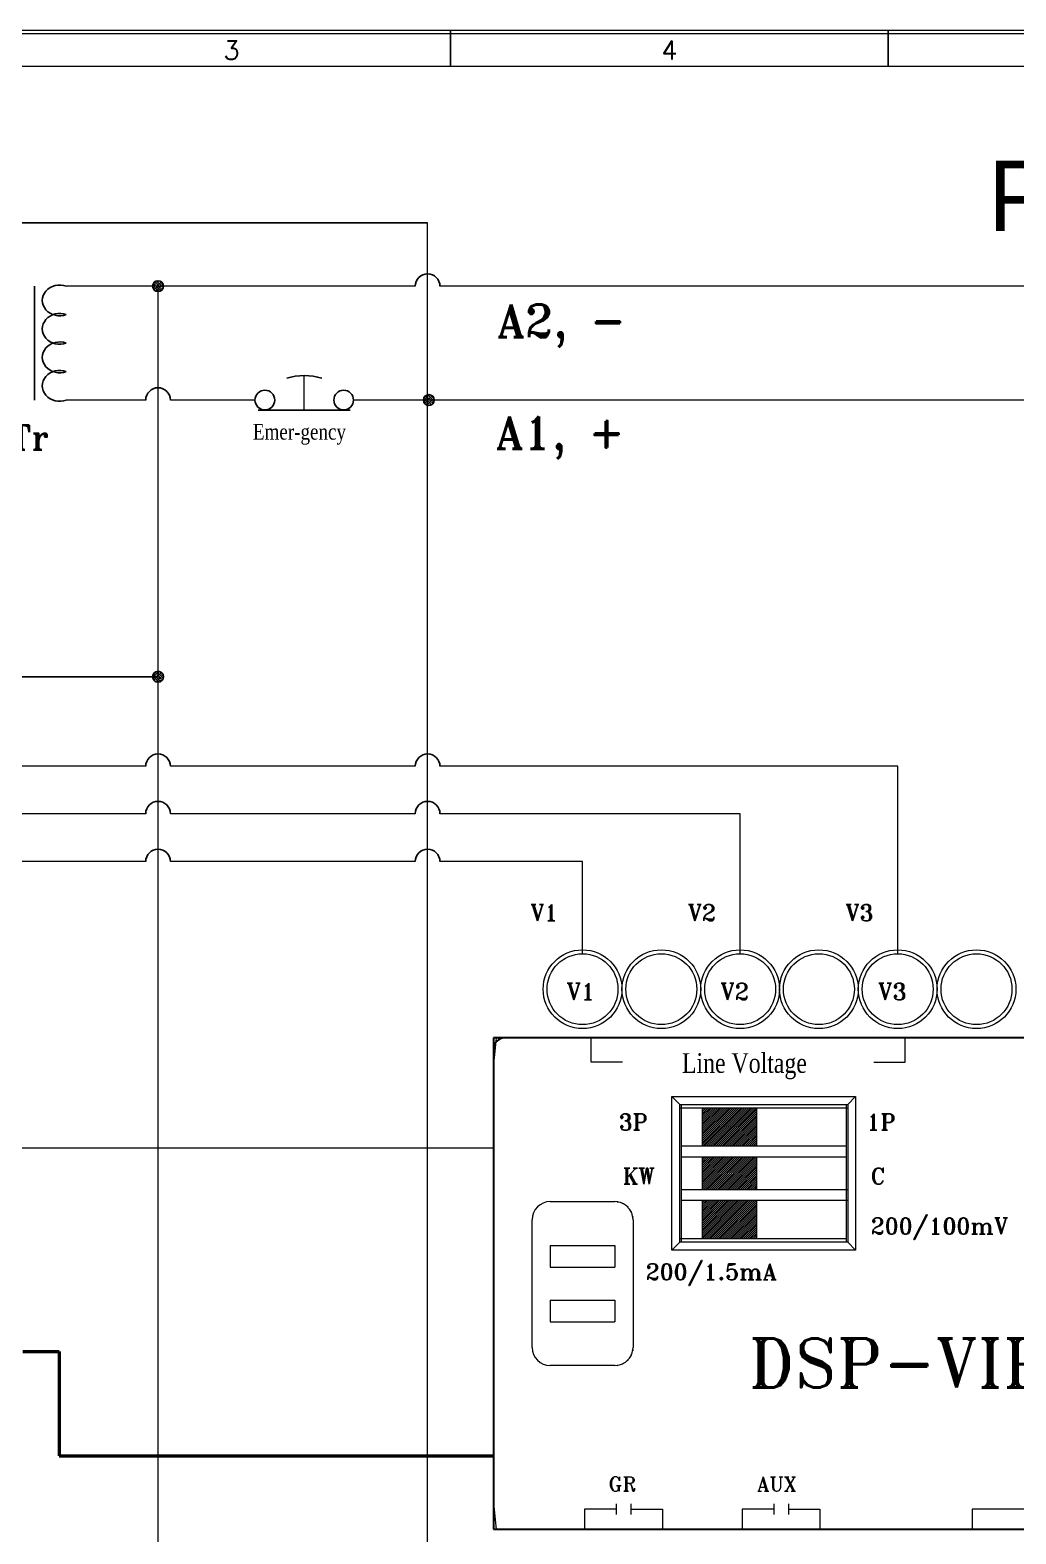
# Model space of a CAD drawing. Header units: millimetres. Extents: x 54 to 1685, y 68 to 1015.
# Drawn here: x 600.5 to 690.6, y 220.2 to 357.7 of the extents above; entities that cross this region are included whole.
import ezdxf
from ezdxf.enums import TextEntityAlignment as Align

# ---------------------------------------------------------------- set-up
doc = ezdxf.new("R2010")
doc.units = ezdxf.units.MM
for name, color, linetype in [('20', 2, 'Continuous'), ('30', 3, 'Continuous'), ('70', 7, 'Continuous')]:
    doc.layers.add(name, color=color, linetype=linetype)
doc.styles.add('ROMANS', font='romans')
doc.styles.add('SIMPLEX', font='SIMPLEX.shx', dxfattribs={"bigfont": 'HBRDS.shx'})
doc.styles.add('SS', font='batang.ttc', dxfattribs={"width": 0.8})
doc.styles.add('STYLE2', font='romant.shx')

msp = doc.modelspace()

# ---------------------------------------------------------------- hatches: boundary and pattern name
at = {"layer": '70'}
h = msp.add_hatch(dxfattribs=at)
h.set_pattern_fill('ANSI33', color=256, style=0)
h.set_pattern_definition([(45, (1418.02868, 61.81868), (-0.176776695, 0.176776695), []), (45, (1418.20546, 61.81868), (-0.176776695, 0.176776695), [0.125, -0.0625])])
h.paths.add_polyline_path([(612.221, 334.782, 0.4142136), (611.721, 334.282, 0.4142136), (612.221, 333.782)])
h.paths.add_polyline_path([(612.221, 334.782), (612.221, 334.282), (612.721, 334.282, 0.4142136)])
h.paths.add_polyline_path([(612.721, 334.282), (612.221, 334.282), (612.221, 333.782, 0.4142136)])
h = msp.add_hatch(dxfattribs=at)
h.set_pattern_fill('ANSI33', color=256, style=0)
h.set_pattern_definition([(45, (1442.764, 51.4112), (-0.176776695, 0.176776695), []), (45, (1442.94079, 51.4112), (-0.176776695, 0.176776695), [0.125, -0.0625])])
h.paths.add_polyline_path([(636.956, 324.375, 0.4142136), (636.456, 323.875, 0.4142136), (636.956, 323.375)])
h.paths.add_polyline_path([(636.956, 324.375), (636.956, 323.875), (637.456, 323.875, 0.4142136)])
h.paths.add_polyline_path([(637.456, 323.875), (636.956, 323.875), (636.956, 323.375, 0.4142136)])
h = msp.add_hatch(dxfattribs=at)
h.set_pattern_fill('ANSI33', color=256, style=0)
h.set_pattern_definition([(45, (1418.02911, 26.12054), (-0.176776695, 0.176776695), []), (45, (1418.2059, 26.12054), (-0.176776695, 0.176776695), [0.125, -0.0625])])
h.paths.add_polyline_path([(612.221, 299.084, 0.4142136), (611.721, 298.584, 0.4142136), (612.221, 298.084)])
h.paths.add_polyline_path([(612.221, 299.084), (612.221, 298.584), (612.721, 298.584, 0.4142136)])
h.paths.add_polyline_path([(612.721, 298.584), (612.221, 298.584), (612.221, 298.084, 0.4142136)])
at = {"layer": '70', "lineweight": 15}
h = msp.add_hatch(dxfattribs=at)
h.set_pattern_fill('ANSI31', color=256, style=0)
h.set_pattern_definition([(45, (-2491.03904, 12572.76812), (-0.0883883476, 0.0883883476), [])])
h.paths.add_polyline_path([(666.924, 259.203), (661.924, 259.203), (661.924, 255.703), (666.924, 255.703)])
h.paths.add_polyline_path([(666.924, 254.703), (661.924, 254.703), (661.924, 251.707), (666.924, 251.707)])
h.paths.add_polyline_path([(666.924, 250.707), (661.924, 250.707), (661.924, 247.207), (666.924, 247.207)])

# ---------------------------------------------------------------- linework, layer by layer
for p, q in [((566.655, 340.058), (636.846, 340.058)), ((566.655, 298.584), (612.221, 298.584))]:
    msp.add_line(p, q)
at = {"color": 7}
msp.add_line((600.919, 334.282), (600.919, 323.875), dxfattribs=at)
at = {"color": 0, "lineweight": 15}
for p, q in [((635.721, 334.282), (603.836, 334.282)), ((787.771, 334.282), (637.971, 334.282)), ((608.801, 323.875), (603.836, 323.875)), ((611.096, 323.875), (608.801, 323.875)), ((621.077, 323.875), (613.346, 323.875)), ((707.463, 323.875), (630.077, 323.875)), ((611.096, 290.404), (592.154, 290.404)), ((634.2, 290.404), (613.346, 290.404)), ((635.721, 290.404), (634.2, 290.404)), ((679.795, 290.404), (637.971, 290.404)), ((611.096, 286.073), (592.154, 286.073)), ((634.2, 286.073), (613.346, 286.073)), ((635.721, 286.073), (634.2, 286.073)), ((665.396, 286.073), (637.971, 286.073)), ((611.096, 281.698), (592.154, 281.698)), ((634.2, 281.698), (613.346, 281.698)), ((635.721, 281.698), (634.2, 281.698)), ((650.996, 281.698), (637.971, 281.698))]:
    msp.add_line(p, q, dxfattribs=at)
at = {"color": 1, "linetype": 'ByBlock'}
msp.add_line((621.377, 322.961), (629.777, 322.961), dxfattribs=at)
at = {"color": 7, "lineweight": 30}
for p, q in [((795.906, 265.587), (642.867, 265.587)), ((642.867, 265.587), (642.867, 220.667)), ((642.867, 220.667), (795.906, 220.667))]:
    msp.add_line(p, q, dxfattribs=at)
at = {"color": 7, "lineweight": 15}
for p, q in [((659.171, 246.186), (659.171, 260.223)), ((659.171, 260.223), (675.944, 260.223)), ((659.891, 259.503), (659.171, 260.223)), ((675.224, 259.503), (675.944, 260.223)), ((675.944, 260.223), (675.944, 246.186)), ((659.891, 246.907), (659.891, 259.503)), ((659.891, 259.503), (675.224, 259.503)), ((659.891, 259.203), (675.224, 259.203)), ((660.041, 246.907), (660.041, 259.503)), ((666.924, 255.703), (666.924, 259.203)), ((675.074, 259.503), (675.074, 246.907)), ((675.224, 259.503), (675.224, 246.907)), ((660.041, 255.703), (675.074, 255.703)), ((660.041, 254.703), (675.074, 254.703)), ((666.924, 251.707), (666.924, 254.703)), ((675.224, 251.707), (660.041, 251.707)), ((648.046, 250.618), (653.956, 250.618)), ((675.224, 250.707), (660.041, 250.707)), ((666.924, 247.207), (666.924, 250.707)), ((646.391, 237.293), (646.391, 248.962)), ((655.612, 248.962), (655.612, 237.293)), ((659.891, 246.907), (659.171, 246.186)), ((675.944, 246.186), (659.171, 246.186)), ((675.074, 247.207), (659.891, 247.207)), ((675.224, 246.907), (659.891, 246.907)), ((675.224, 246.907), (675.944, 246.186)), ((653.956, 235.637), (648.046, 235.637))]:
    msp.add_line(p, q, dxfattribs=at)
at = {"color": 7, "lineweight": 0}
for p, q in [((648.046, 246.618), (653.956, 246.618)), ((648.046, 244.618), (653.956, 244.618)), ((648.046, 241.618), (653.956, 241.618)), ((648.046, 239.618), (653.956, 239.618))]:
    msp.add_line(p, q, dxfattribs=at)
at = {"color": 1, "linetype": 'ByBlock'}
for centre in [(621.977, 323.875), (629.177, 323.875)]:
    msp.add_circle(centre, 0.9, dxfattribs=at)
at = {"color": 7, "lineweight": 15}
for centre, radius in [((651.001, 270.03), 3.599), ((658.2, 270.03), 3.599), ((665.398, 270.03), 3.599), ((672.597, 270.03), 3.599), ((679.795, 270.03), 3.599), ((686.994, 270.03), 3.599), ((651.001, 270.03), 3.239), ((658.199, 270.03), 3.239), ((665.398, 270.03), 3.239), ((672.597, 270.03), 3.239), ((679.795, 270.03), 3.239), ((686.993, 270.03), 3.239)]:
    msp.add_circle(centre, radius, dxfattribs=at)
at = {"color": 0}
for centre in [(636.846, 334.282), (612.221, 323.875), (612.221, 290.404), (636.846, 290.404), (612.221, 286.073), (636.846, 286.073), (612.221, 281.698), (636.846, 281.698)]:
    msp.add_arc(centre, 1.125, 0, 180, dxfattribs=at)
at = {"color": 7, "lineweight": 30}
msp.add_arc((643.867, 264.587), 1, 90, 180, dxfattribs=at)
at = {"color": 7}
for centre in [(603.228, 332.981), (603.228, 330.379), (603.228, 327.778), (603.228, 325.176)]:
    msp.add_ellipse(centre, major_axis=(1.58, 0), ratio=0.8917246, start_param=1.1760053, end_param=5.1071807, dxfattribs=at)
at = {"color": 1}
msp.add_ellipse((625.577, 323.875), major_axis=(-3.6, 0), ratio=0.6201867, start_param=4.251835, end_param=5.172943, dxfattribs=at)
at = {"color": 7, "lineweight": 15}
for points in [[(643.106, 265.587), (643.016, 264.782), (642.937, 263.976), (642.867, 263.169)], [(648.046, 250.618), (647.132, 250.618), (646.391, 249.875), (646.391, 248.962)], [(646.391, 237.293), (646.391, 236.379), (647.132, 235.637), (648.046, 235.637)], [(642.867, 223.086), (642.937, 222.279), (643.016, 221.473), (643.106, 220.667)]]:
    msp.add_open_spline(points, degree=3, dxfattribs=at)
for points, knots in [([(655.612, 248.962), (655.524, 249.734), (655.685, 248.71), (655.531, 249.474), (655.208, 250.182), (655.678, 249.258), (655.296, 249.935), (654.77, 250.508), (655.503, 249.776), (654.929, 250.301), (654.253, 250.684), (655.176, 250.214), (654.468, 250.537), (653.705, 250.691), (654.729, 250.529), (653.956, 250.618)], [0, 0, 0, 0, 1, 1, 1, 2, 2, 2, 3, 3, 3, 4, 4, 4, 5, 5, 5, 5]), ([(653.956, 235.637), (654.729, 235.726), (653.705, 235.564), (654.468, 235.718), (655.176, 236.04), (654.253, 235.572), (654.929, 235.954), (655.503, 236.478), (654.77, 235.747), (655.296, 236.319), (655.678, 236.997), (655.208, 236.074), (655.531, 236.781), (655.685, 237.544), (655.524, 236.52), (655.612, 237.293)], [0, 0, 0, 0, 1, 1, 1, 2, 2, 2, 3, 3, 3, 4, 4, 4, 5, 5, 5, 5]), ([(642.876, 224.772), (642.876, 224.766), (642.872, 224.763), (642.867, 224.763), (642.862, 224.763), (642.858, 224.766), (642.858, 224.772), (642.858, 224.776), (642.862, 224.781), (642.867, 224.781), (642.872, 224.781), (642.876, 224.776), (642.876, 224.772)], [0, 0, 0, 0, 1, 1, 1, 2, 2, 2, 3, 3, 3, 4, 4, 4, 4])]:
    msp.add_open_spline(points, degree=3, knots=knots, dxfattribs=at)
at = {"layer": '20', "color": 0, "lineweight": 13}
msp.add_lwpolyline([(512.237, 115.689), (512.237, 354.389), (885.637, 354.389), (885.637, 115.689)], dxfattribs=at)
at = {"layer": '30', "color": 0}
for p, q in [((638.937, 354.389), (638.937, 357.689)), ((678.937, 354.389), (678.937, 357.689))]:
    msp.add_line(p, q, dxfattribs=at)
at = {"layer": '70', "lineweight": 15}
for p, q in [((636.847, 202.44), (636.846, 340.058)), ((612.223, 133.378), (612.221, 334.282)), ((679.795, 273.27), (679.795, 290.404)), ((665.397, 273.27), (665.396, 286.073)), ((650.997, 273.269), (650.996, 281.698)), ((651.779, 263.354), (651.779, 265.587)), ((680.481, 263.354), (680.481, 265.587)), ((654.659, 263.354), (651.779, 263.354)), ((677.601, 263.354), (680.481, 263.354)), ((654.064, 222.999), (654.064, 222.022)), ((655.412, 222.999), (655.412, 222.022)), ((668.465, 222.999), (668.465, 222.022)), ((669.813, 222.999), (669.813, 222.022)), ((651.184, 222.495), (651.184, 220.667)), ((654.064, 222.495), (651.184, 222.495)), ((655.412, 222.495), (658.292, 222.495)), ((658.292, 222.495), (658.292, 220.667)), ((668.465, 222.495), (665.585, 222.495)), ((665.585, 222.495), (665.585, 220.667)), ((669.813, 222.495), (672.693, 222.495)), ((672.693, 222.495), (672.693, 220.667)), ((686.597, 222.495), (686.597, 220.667)), ((694.699, 222.495), (686.597, 222.495))]:
    msp.add_line(p, q, dxfattribs=at)
at = {"layer": '70', "color": 1, "lineweight": 15}
msp.add_line((625.577, 322.961), (625.577, 326.107), dxfattribs=at)
at = {"layer": '70', "lineweight": 13}
for p, q in [((661.924, 259.203), (661.924, 255.703)), ((661.924, 254.703), (661.924, 251.707)), ((661.924, 250.707), (661.924, 247.207)), ((648.046, 246.618), (648.046, 244.618)), ((653.956, 246.618), (653.956, 244.618)), ((648.046, 241.618), (648.046, 239.618)), ((653.956, 241.618), (653.956, 239.618))]:
    msp.add_line(p, q, dxfattribs=at)
at = {"layer": '70', "lineweight": 18}
for p, q in [((541.419, 255.529), (634.2, 255.529)), ((634.2, 255.529), (642.867, 255.529))]:
    msp.add_line(p, q, dxfattribs=at)
at = {"layer": '70', "linetype": 'ByBlock', "lineweight": 50}
for p, q in [((599.876, 236.921), (603.191, 236.921)), ((603.191, 236.921), (603.191, 227.396)), ((603.191, 227.396), (642.867, 227.396))]:
    msp.add_line(p, q, dxfattribs=at)
at = {"layer": '70', "color": 0, "lineweight": 13}
for points in [[(888.937, 87.689), (508.937, 87.689), (508.937, 357.689), (888.937, 357.689)], [(888.637, 87.989), (509.237, 87.989), (509.237, 357.389), (888.637, 357.389)]]:
    msp.add_lwpolyline(points, close=True, dxfattribs=at)
at = {"layer": '70'}
for centre in [(612.221, 334.282), (636.956, 323.875), (612.221, 298.584)]:
    msp.add_circle(centre, 0.5, dxfattribs=at)

# ---------------------------------------------------------------- texts
at = {"color": 3, "style": 'STYLE2'}
for s, height, p in [('A2, -', 2.9731, (643.193, 329.629)), ('A1, +', 2.9731, (643.062, 319.407)), ('V1', 1.4866, (646.234, 276.279)), ('V2', 1.4866, (660.631, 276.279)), ('V3', 1.4866, (675.028, 276.279))]:
    msp.add_text(s, height=height, dxfattribs=at).set_placement(p)
at = {"color": 1, "style": 'SS', "width": 0.8}
msp.add_text('Emer-gency', height=1.44, dxfattribs=at).set_placement((620.886, 320.258))
at = {"color": 0, "style": 'STYLE2'}
for s, height, p in [('Tr ', 2.2299, (598.726, 319.34)), ('V1', 1.5253, (649.546, 269.046)), ('V2', 1.5253, (663.593, 269.046)), ('V3', 1.5253, (677.993, 269.046)), ('3P', 1.4866, (654.294, 257.145)), ('1P', 1.4866, (676.944, 257.145)), ('KW', 1.4866, (654.674, 252.201)), ('C ', 1.4866, (677.325, 252.201)), ('200/100mV', 1.4866, (677.325, 247.637)), ('200/1.5mA', 1.4866, (656.768, 243.454)), ('DSP-VIP-PS', 4.4813, (666.16, 233.634)), ('GR', 1.3032, (653.37, 224.167)), ('AUX', 1.3032, (666.947, 224.145))]:
    msp.add_text(s, height=height, dxfattribs=at).set_placement(p)
at = {"color": 0, "style": 'SS', "width": 0.8}
msp.add_text('Line Voltage', height=1.8, dxfattribs=at).set_placement((660.084, 262.384))
at = {"layer": '30', "color": 0, "style": 'SIMPLEX'}
for s, p in [('3', (618.937, 355.843)), ('4', (658.937, 355.843))]:
    msp.add_text(s, height=1.7, dxfattribs=at).set_placement(p, align=Align.MIDDLE)
at = {"layer": '70', "lineweight": 13, "insert": (688.079, 345.748), "char_height": 6.4262, "width": 198.12572, "attachment_point": 1, "style": 'ROMANS'}
msp.add_mtext('{\\f굴림|b0|i0|c129|p34;PS Type => Logic ON [LOP,RCS RUN]}', dxfattribs=at)

doc.saveas('drawing.dxf')
